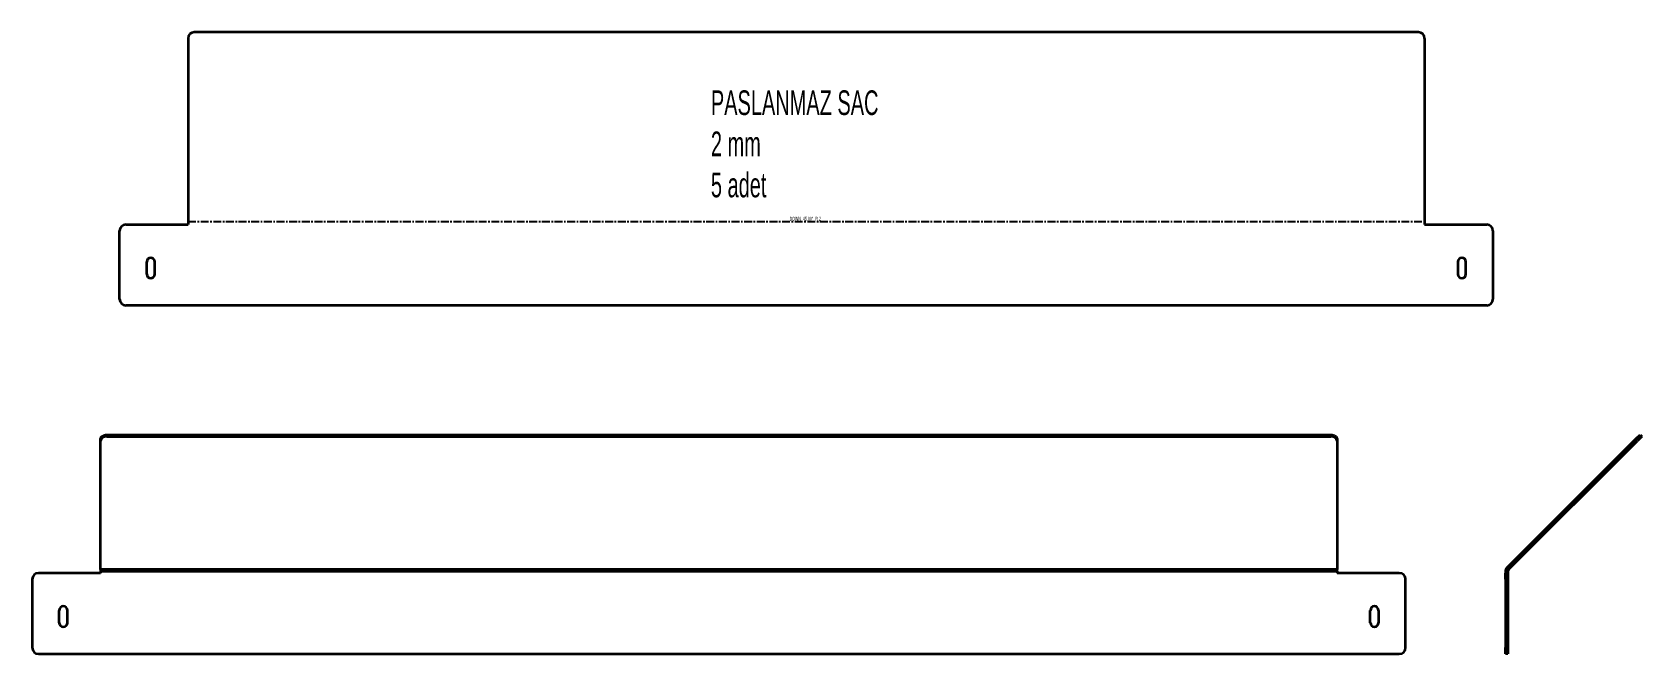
# Model space of a CAD drawing. Header units: millimetres. Extents: x -554 to 740, y 13 to 513.
import ezdxf

# ---------------------------------------------------------------- set-up
doc = ezdxf.new("R2010")
doc.units = ezdxf.units.MM
doc.linetypes.add('CENTER', pattern=[10.16, 6.35, -1.27, 1.27, -1.27])
doc.styles.add('SLDTEXTSTYLE0', font='TXT', dxfattribs={"width": 0.605})
doc.styles.add('SLDTEXTSTYLE1', font='TXT', dxfattribs={"width": 0.574118})

msp = doc.modelspace()

# ---------------------------------------------------------------- linework, layer by layer
at = {"color": 7, "linetype": 'Continuous', "lineweight": 35}
for p, q in [((-428.3, 508.2), (-428.3, 358.5)), ((560.7, 513.2), (-423.3, 513.2)), ((565.7, 508.2), (565.7, 358.5)), ((-483.3, 298.5), (-483.3, 353.5)), ((-478.3, 358.5), (-428.3, 358.5)), ((565.7, 358.5), (615.7, 358.5)), ((620.7, 353.5), (620.7, 298.5)), ((-461.6, 328.5), (-461.6, 318.5)), ((-455.1, 318.5), (-455.1, 328.5)), ((592.4, 328.5), (592.4, 318.5)), ((598.9, 318.5), (598.9, 328.5)), ((615.7, 293.5), (-478.3, 293.5)), ((-498.6, 184.5), (-498.6, 185.9)), ((-498.6, 81), (-498.6, 184.5)), ((-493.6, 189.4), (-493.6, 188)), ((-493.6, 189.4), (490.4, 189.4)), ((-493.6, 188), (490.4, 188)), ((490.4, 188), (490.4, 189.4)), ((495.4, 185.9), (495.4, 184.5)), ((495.4, 184.5), (495.4, 81)), ((631.9, 82.4), (735.4, 185.9)), ((633.3, 81), (736.8, 184.5)), ((735.4, 185.9), (738.9, 189.4)), ((736.8, 184.5), (735.4, 185.9)), ((740.3, 188), (736.8, 184.5)), ((738.9, 189.4), (740.3, 188)), ((-498.6, 78.2), (-548.6, 78.2)), ((495.4, 81), (-498.6, 81)), ((-498.6, 81), (-498.6, 79.6)), ((-498.6, 79.6), (495.4, 79.6)), ((-498.6, 79.6), (-498.6, 78.2)), ((495.4, 79.6), (495.4, 81)), ((495.4, 79.6), (495.4, 78.2)), ((545.4, 78.2), (495.4, 78.2)), ((632.7, 79.6), (630.7, 79.6)), ((630.7, 79.6), (630.7, 78.2)), ((630.7, 78.2), (632.7, 78.2)), ((630.7, 73.2), (630.7, 78.2)), ((633.3, 81), (631.9, 82.4)), ((632.7, 79.6), (632.7, 78.2)), ((632.7, 78.2), (632.7, 73.2)), ((-553.6, 73.2), (-553.6, 18.2)), ((550.4, 18.2), (550.4, 73.2)), ((632.7, 73.2), (630.7, 73.2)), ((630.7, 73.2), (630.7, 18.2)), ((632.7, 73.2), (632.7, 18.2)), ((-531.9, 38.2), (-531.9, 48.2)), ((-525.4, 48.2), (-525.4, 38.2)), ((522.1, 38.2), (522.1, 48.2)), ((528.6, 48.2), (528.6, 38.2)), ((-548.6, 13.2), (545.4, 13.2)), ((630.7, 18.2), (632.7, 18.2)), ((630.7, 13.2), (630.7, 18.2)), ((632.7, 13.2), (630.7, 13.2)), ((632.7, 18.2), (632.7, 13.2))]:
    msp.add_line(p, q, dxfattribs=at)
at = {"color": 7, "linetype": 'CENTER'}
msp.add_line((-428.3, 360.9), (565.7, 360.9), dxfattribs=at)
at = {"color": 7, "linetype": 'Continuous', "lineweight": 35, "flags": 128}
for points in [[(-498.6, 185.9), (-498.5, 186.6), (-498.2, 187.2), (-497.8, 187.9), (-497.1, 188.4), (-496.4, 188.8), (-495.5, 189.2), (-494.6, 189.4), (-493.6, 189.4)], [(-493.6, 188), (-494.6, 187.9), (-495.5, 187.7), (-496.4, 187.4), (-497.1, 187), (-497.8, 186.4), (-498.2, 185.8), (-498.5, 185.2), (-498.6, 184.5)], [(490.4, 189.4), (491.4, 189.4), (492.3, 189.2), (493.2, 188.8), (493.9, 188.4), (494.6, 187.9), (495, 187.2), (495.3, 186.6), (495.4, 185.9)], [(495.4, 184.5), (495.3, 185.2), (495, 185.8), (494.6, 186.4), (493.9, 187), (493.2, 187.4), (492.3, 187.7), (491.4, 187.9), (490.4, 188)]]:
    msp.add_lwpolyline(points, dxfattribs=at)
at = {"color": 7, "linetype": 'Continuous', "lineweight": 35}
for centre, radius, start, end in [((-423.3, 508.2), 5, 90, 180), ((560.7, 508.2), 5, 0, 90), ((-478.3, 353.5), 5, 90, 180), ((615.7, 353.5), 5, 0, 90), ((-458.3, 328.5), 3.25, 0, 180), ((595.7, 328.5), 3.25, 0, 180), ((-458.3, 318.5), 3.25, 180, 0), ((595.7, 318.5), 3.25, 180, 0), ((-478.3, 298.5), 5, 180, 270), ((615.7, 298.5), 5, 270, 0), ((-548.6, 73.2), 5, 90, 180), ((545.4, 73.2), 5, 0, 90), ((634.7, 79.6), 4, 135, 180), ((634.7, 79.6), 2, 135, 180), ((-528.6, 48.2), 3.25, 0, 180), ((525.4, 48.2), 3.25, 0, 180), ((-528.6, 38.2), 3.25, 180, 0), ((525.4, 38.2), 3.25, 180, 0), ((-548.6, 18.2), 5, 180, 270), ((545.4, 18.2), 5, 270, 0)]:
    msp.add_arc(centre, radius, start, end, dxfattribs=at)

# ---------------------------------------------------------------- texts
at = {"color": 7, "linetype": 'Continuous', "lineweight": 0, "insert": (-8, 466.4), "char_height": 19.844, "attachment_point": 1, "style": 'SLDTEXTSTYLE0'}
msp.add_mtext('PASLANMAZ SAC^J2 mm^J5 adet', dxfattribs=at)
at = {"color": 7, "linetype": 'Continuous', "lineweight": 18, "insert": (67.8, 364.7), "char_height": 3, "attachment_point": 2, "style": 'SLDTEXTSTYLE1'}
msp.add_mtext('DOWN  45.00°  R 2', dxfattribs=at)

doc.saveas('drawing.dxf')
